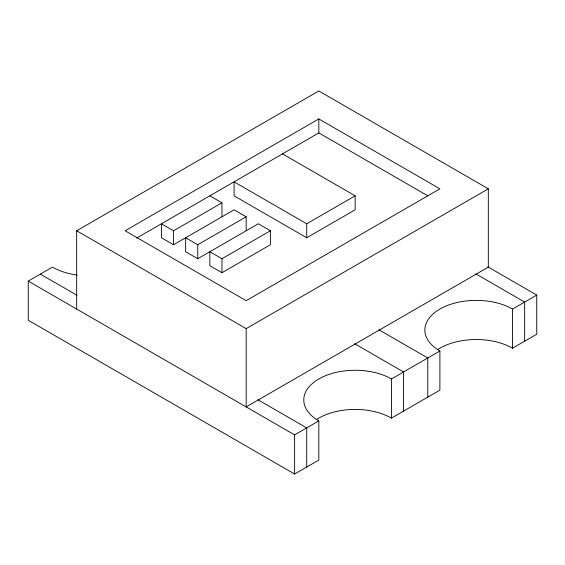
<?xml version="1.0" encoding="UTF-8"?>
<svg xmlns="http://www.w3.org/2000/svg" width="565" height="565" viewBox="0 0 565 565"><rect width="100%" height="100%" fill="white"/><g stroke="black" fill="none" stroke-linecap="round" stroke-linejoin="round"><path stroke-width="0.85" d="M76.678 309.062L76.678 230.774L318.822 90.972L488.322 188.83L488.322 267.125L246.178 406.92L246.178 328.632L488.322 188.83M437.607 349.615A51.366 29.655 0 0 1 512.533 348.21L536.75 334.226L536.75 295.085L512.533 309.062A51.366 29.655 0 0 0 439.895 309.062A51.366 29.655 0 0 0 439.895 350.999L391.467 378.96A51.366 29.655 0 0 0 318.822 378.96A51.366 29.655 0 0 0 318.822 420.904L318.822 460.044L294.605 474.028L28.25 320.249L28.25 281.102L52.467 267.125A51.366 29.655 0 0 0 77.108 275.035M318.822 118.933L125.105 230.774L246.178 300.672L439.895 188.83L318.822 118.933L318.822 132.916L136.546 238.148M246.178 230.774L246.178 216.791L234.072 209.806L173.533 244.751L161.428 237.766L161.428 223.782L173.533 230.774L221.967 202.814L221.967 216.791M270.395 230.774L221.967 258.735L209.855 251.743L209.855 265.727L221.967 272.711L270.395 244.751L270.395 230.774L258.283 223.782L197.75 258.735L185.645 251.743L185.645 237.766L197.75 244.751L246.178 216.791M306.717 223.782L355.145 195.822L355.145 209.806L306.717 237.766L234.072 195.822L234.072 181.845L306.717 223.782L306.717 237.766M28.25 281.102L294.605 434.881L318.822 420.904M316.534 419.52A51.366 29.655 0 0 1 391.467 418.107L439.895 390.147L439.895 350.999M318.822 132.916L427.712 195.78M487.906 266.885L536.75 295.085M282.5 153.885L355.145 195.822M475.801 273.87L524.645 302.07L524.645 341.218M209.855 195.822L221.967 202.814M378.938 329.791L427.783 357.991L427.783 397.139M354.728 343.774L403.572 371.975L403.572 411.115M76.678 230.774L246.178 328.632M40.355 274.11L76.988 295.262M257.866 399.695L306.717 427.896L306.717 467.036M512.533 309.062L512.533 348.21M391.467 378.96L391.467 418.107M294.605 434.881L294.605 474.028M221.967 258.735L221.967 272.711M197.75 244.751L197.75 258.735M173.533 230.774L173.533 244.751"/></g></svg>
